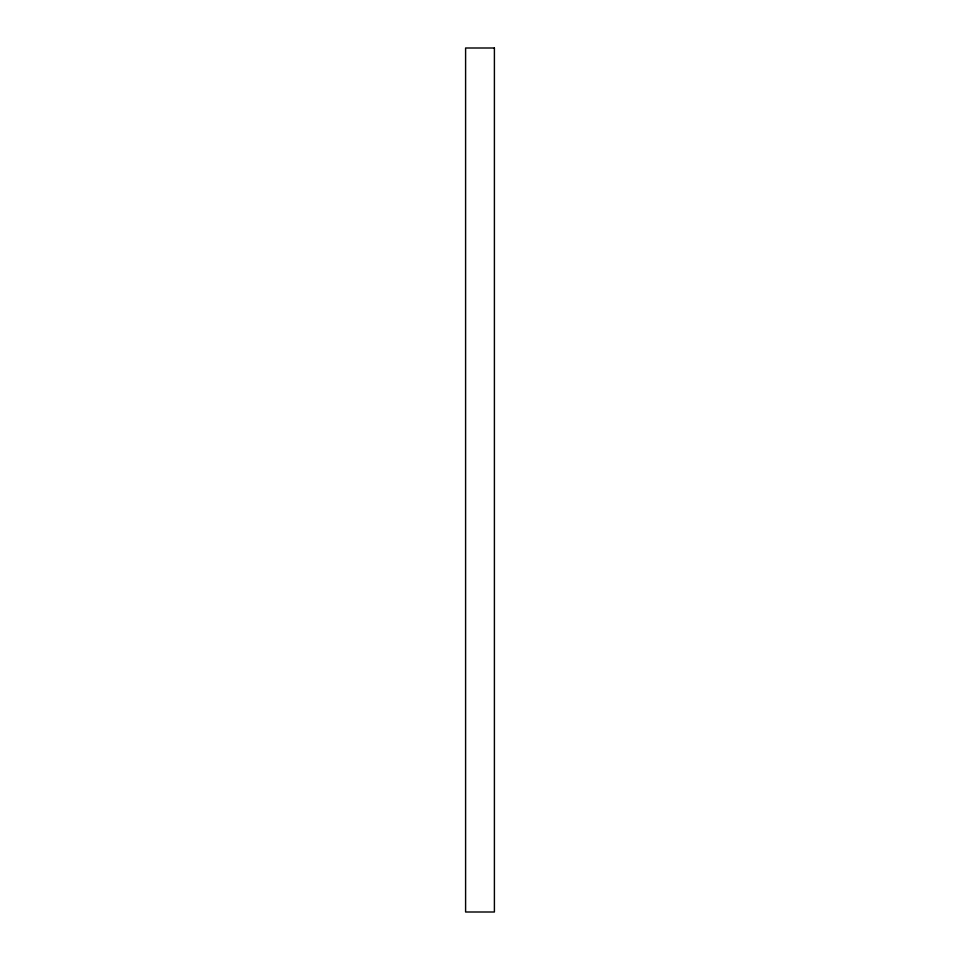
<?xml version="1.0" encoding="UTF-8"?>
<svg xmlns="http://www.w3.org/2000/svg" width="960" height="960" viewBox="0 0 960 960"><rect width="100%" height="100%" fill="white"/><g stroke="black" fill="none" stroke-linecap="round" stroke-linejoin="round"><path stroke-width="1.44" d="M494.4 48L465.6 48L465.6 912L494.4 912L494.4 48"/></g></svg>
